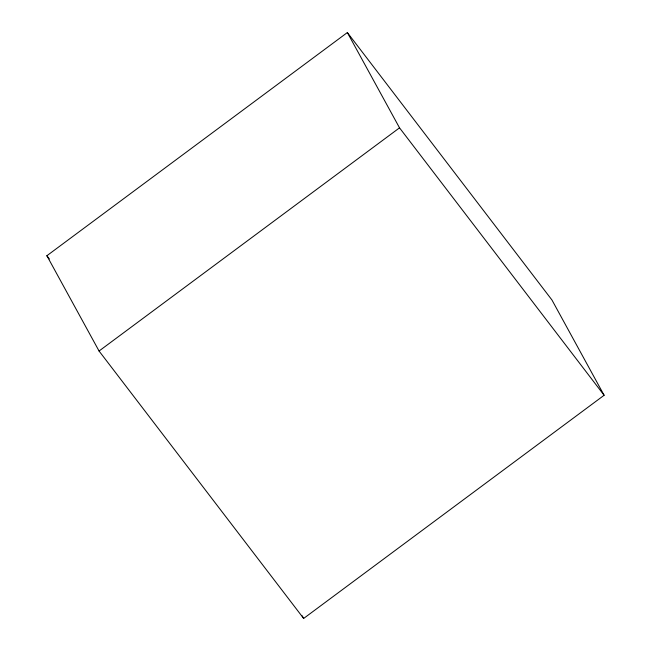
<?xml version="1.0" encoding="UTF-8"?>
<svg xmlns="http://www.w3.org/2000/svg" width="651" height="651" viewBox="0 0 651 651"><rect width="100%" height="100%" fill="white"/><g stroke="black" fill="none" stroke-linecap="round" stroke-linejoin="round"><path stroke-width="0.98" d="M46.888 255.729L347.357 32.55L551.942 299.981L604.112 395.271L303.643 618.45L99.058 351.019L46.888 255.729L49.354 258.952M99.058 351.019L399.527 127.84L347.357 32.55M399.527 127.84L604.112 395.271M302.178 615.781L303.643 618.45"/></g></svg>
